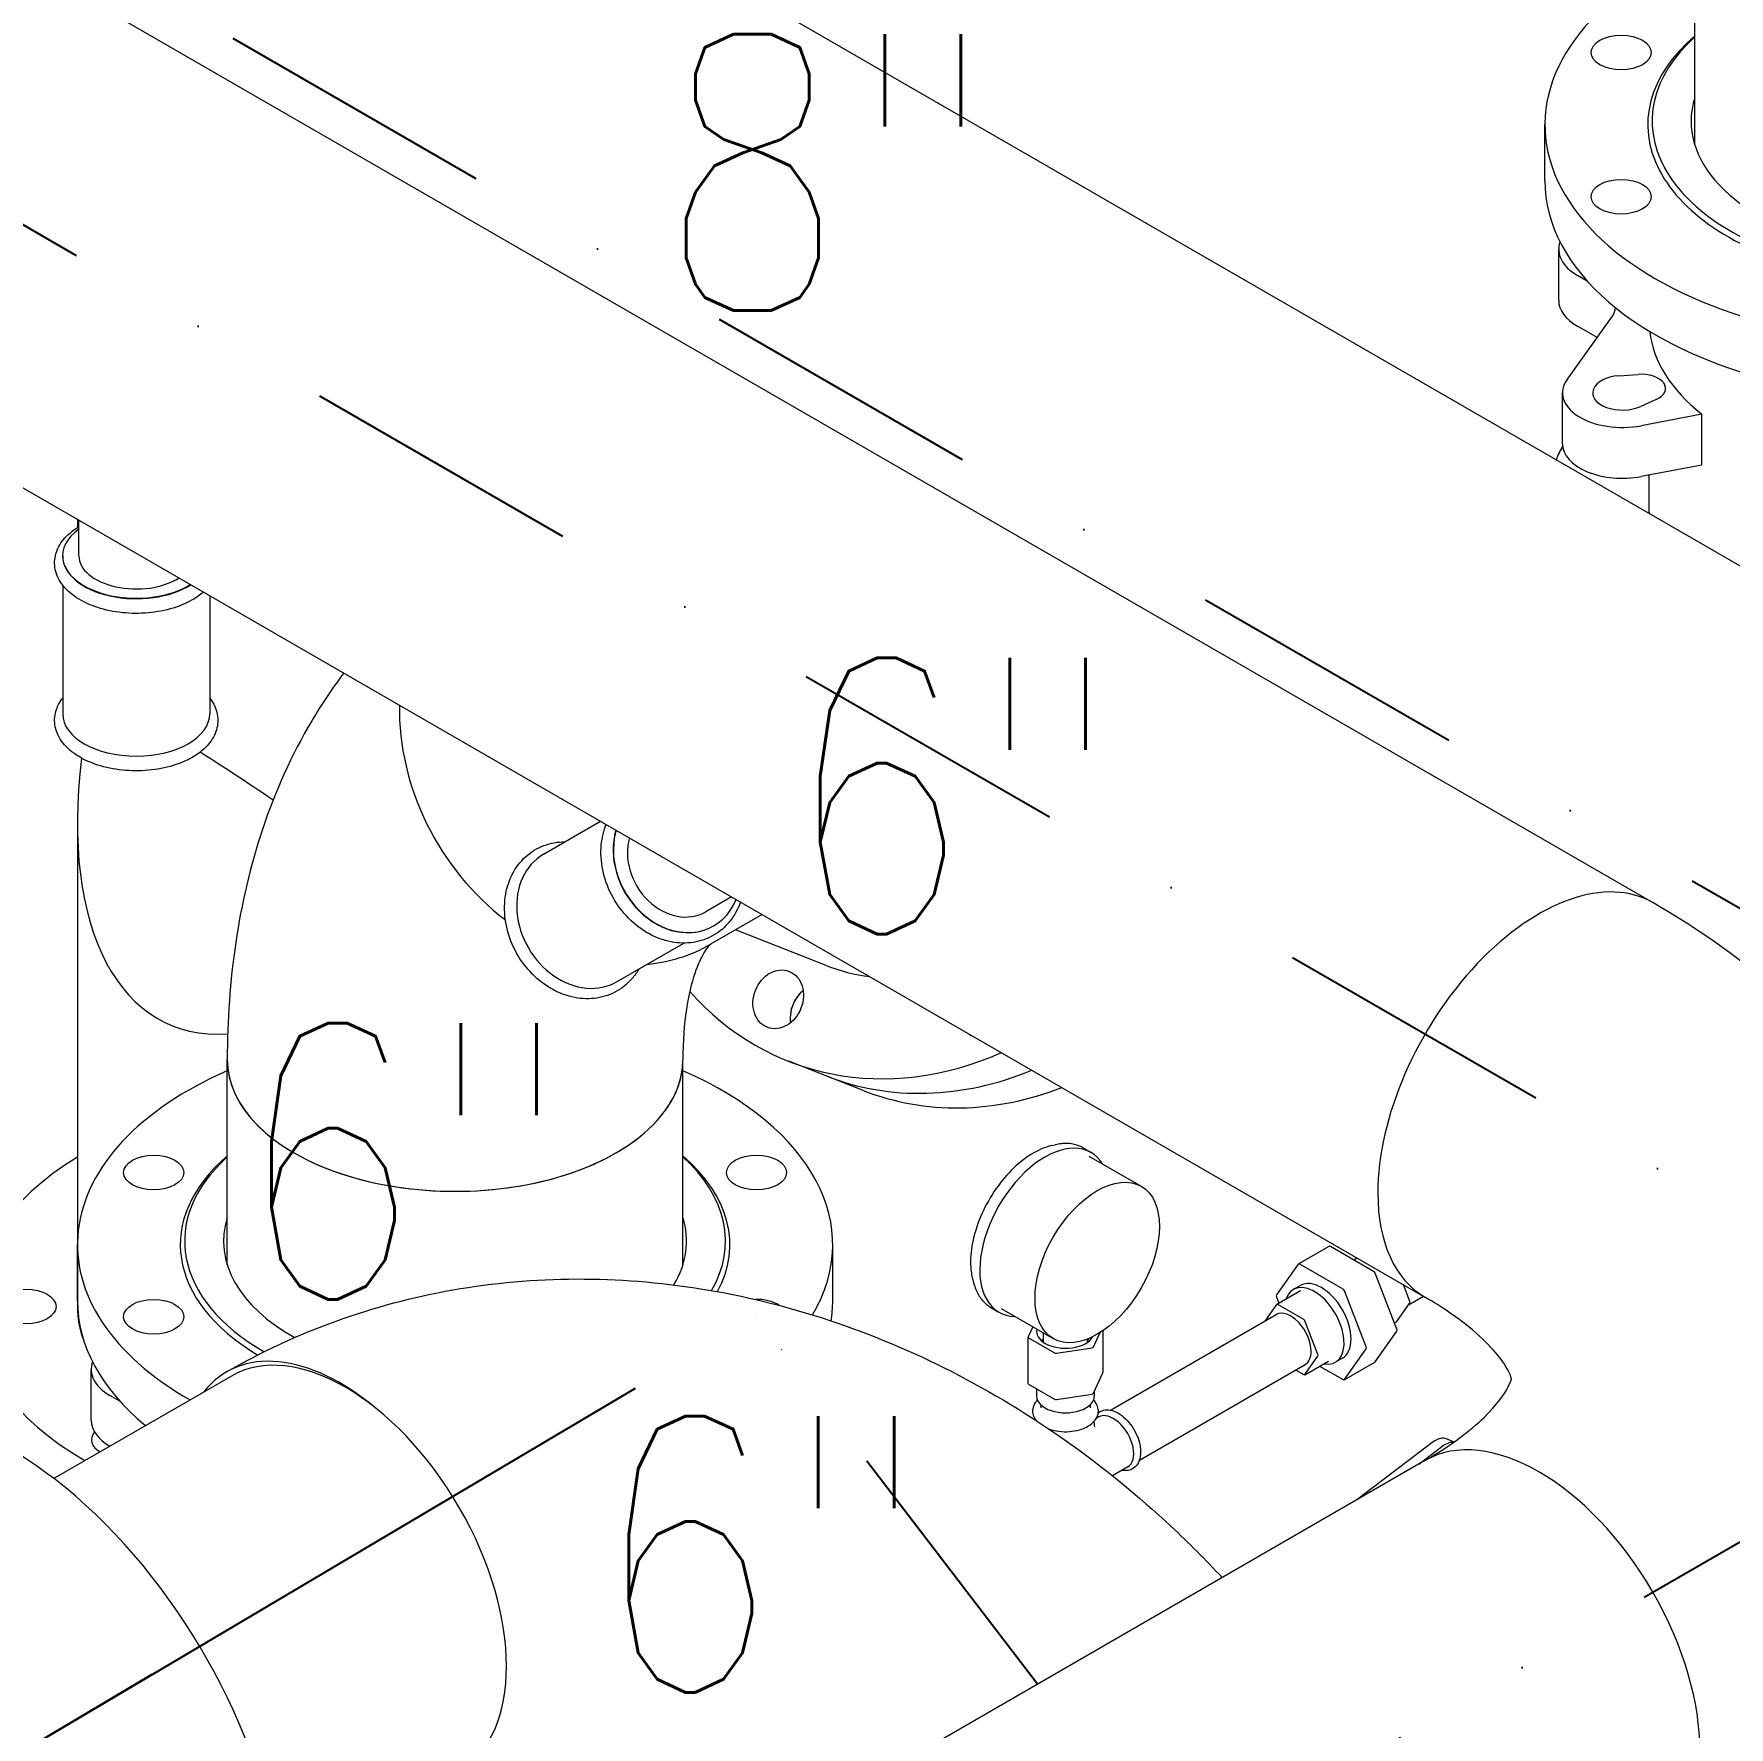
# Model space of a CAD drawing. Header units: millimetres. Extents: x -312439 to 477422, y -331570 to 212570.
# Drawn here: x 346838 to 347604, y 170649 to 171415 of the extents above; entities that cross this region are included whole.
import ezdxf

# ---------------------------------------------------------------- set-up
doc = ezdxf.new("R2010")
doc.units = ezdxf.units.MM
doc.linetypes.add('DASHDOT', pattern=[25.4, 12.7, -6.35, 0, -6.35])
doc.layers.add('ARCONDTEXTO', color=4, linetype='Continuous')
doc.styles.add('ROMAND', font='ROMAND.SHX')
doc.styles.add('ROMANS', font='romans.shx', dxfattribs={"height": 187.5})
doc.dimstyles.new('1-50 (MILIMETRO)', dxfattribs={"dimscale": 0, "dimtxt": 125, "dimasz": 125, "dimexe": 100, "dimexo": 100, "dimgap": 50, "dimtad": 0, "dimdec": 0, "dimzin": 0, "dimdsep": 46, "dimtxsty": 'ROMAND', "dimcen": -390, "dimclrd": 1, "dimclre": 1, "dimclrt": 3, "dimadec": 0, "dimazin": 0, "dimtfac": 1, "dimtdec": 0, "dimtix": 1, "dimtmove": 2, "dimatfit": 2, "dimfxl": 1, "dimtvp": 1, "dimtolj": 1, "dimtzin": 0, "dimarcsym": 0})

# ---------------------------------------------------------------- blocks, each defined once
blk = doc.blocks.new('*D92')
at = {"color": 1, "lineweight": -2, "transparency": 16777216}
for p, q in [((345607.14, 172290.63), (345607.14, 172792.36)), ((348612.85, 170941.54), (345715.39, 172614.39)), ((348721.1, 170492.78), (348721.1, 170994.51))]:
    blk.add_line(p, q, dxfattribs=at)
at = {"color": 1, "transparency": 16777216}
for points in [[(345725.81, 172632.43), (345704.97, 172596.35), (345607.14, 172676.89)], [(348623.26, 170959.58), (348602.43, 170923.5), (348721.1, 170879.04)]]:
    blk.add_solid(points, dxfattribs=at)
at = {"layer": 'Defpoints', "color": 0, "transparency": 16777216}
for p in [(345607.14, 172676.89), (345607.14, 172175.16), (348721.1, 170377.31)]:
    blk.add_point(p, dxfattribs=at)
at = {"color": 3, "transparency": 16777216, "insert": (347372.29, 171833.45), "char_height": 125, "attachment_point": 5, "rotation": 330, "style": 'ROMAND'}
blk.add_mtext('\\A1;3596', dxfattribs=at)
blk = doc.blocks.new('*D94')
at = {"color": 1, "lineweight": -2, "transparency": 16777216}
for p, q in [((347077.63, 170783.03), (345986.09, 170136.77)), ((347493.61, 170251.03), (346402.07, 169604.76)), ((346149.85, 170089.67), (346411.85, 169754.61))]:
    blk.add_line(p, q, dxfattribs=at)
at = {"color": 1, "transparency": 16777216}
for points in [[(346166.27, 170102.5), (346133.44, 170076.84), (346072.86, 170188.14)], [(346428.26, 169767.44), (346395.44, 169741.78), (346488.85, 169656.14)]]:
    blk.add_solid(points, dxfattribs=at)
at = {"layer": 'Defpoints', "color": 0, "transparency": 16777216}
for p in [(347164.4, 170834.4), (347580.39, 170302.4), (346488.85, 169656.14)]:
    blk.add_point(p, dxfattribs=at)
at = {"color": 3, "transparency": 16777216, "insert": (346379.32, 169999.14), "char_height": 125, "attachment_point": 5, "rotation": 308.02291, "style": 'ROMAND'}
blk.add_mtext('\\A1;675', dxfattribs=at)
blk = doc.blocks.new('*D96')
at = {"color": 1, "lineweight": -2, "transparency": 16777216}
for p, q in [((340982.5, 172444.73), (340982.5, 172743.93)), ((347857.31, 168659.29), (341090.76, 172565.96)), ((347965.56, 168413.06), (347965.56, 168712.26))]:
    blk.add_line(p, q, dxfattribs=at)
at = {"color": 1, "transparency": 16777216}
for points in [[(341101.17, 172584), (341080.34, 172547.92), (340982.5, 172628.46)], [(347867.73, 168677.33), (347846.89, 168641.25), (347965.56, 168596.79)]]:
    blk.add_solid(points, dxfattribs=at)
at = {"layer": 'Defpoints', "color": 0, "transparency": 16777216}
for p in [(340982.5, 172628.46), (340982.5, 172329.26), (347965.56, 168297.59)]:
    blk.add_point(p, dxfattribs=at)
at = {"color": 3, "transparency": 16777216, "insert": (344536.53, 170720.88), "char_height": 125, "attachment_point": 5, "rotation": 330, "style": 'ROMAND'}
blk.add_mtext('\\A1;8063', dxfattribs=at)

msp = doc.modelspace()

# ---------------------------------------------------------------- linework, layer by layer
at = {"color": 6, "linetype": 'DASHDOT', "ltscale": 10, "extrusion": (4.44089e-16, 0.816497, 0.57735)}
for p, q in [((347737.01, 170806.284), (344116.413, 172896.637)), ((347291.528, 170668.091), (347164.398, 170834.404))]:
    msp.add_line(p, q, dxfattribs=at)
at = {"color": 5, "linetype": 'Continuous', "lineweight": 0, "extrusion": (4.44089e-16, 0.816497, 0.57735)}
for p, q in [((344984.877, 172514.235), (347569.913, 171021.764)), ((344881.815, 172335.726), (347466.851, 170843.255)), ((347588.883, 171364.71), (347588.883, 171889.163)), ((348026.67, 170933.167), (346604.188, 171754.437)), ((347521.093, 171348.411), (347521.093, 171373.811)), ((347527.331, 171294.383), (347527.331, 171317.383)), ((347540.247, 171303.031), (347535.776, 171305.612)), ((347531.294, 171258.67), (347551.659, 171287.209)), ((347544.702, 171277.459), (347535.776, 171282.612)), ((347554.513, 171260.159), (347563.3, 171260.785)), ((347529.054, 171229.439), (347529.054, 171252.439)), ((347571.43, 171249.452), (347564.451, 171246.307)), ((347592.049, 171242.791), (347564.652, 171237.575)), ((347592.049, 171219.791), (347592.049, 171242.791)), ((347592.049, 171219.791), (347564.652, 171214.575)), ((347568.246, 171198.411), (347568.246, 171215.259)), ((346857.177, 171195.25), (346857.177, 171191.496)), ((346857.828, 171178.702), (346857.828, 171194.874)), ((346850.514, 171178.702), (346850.514, 171178.491)), ((346850.514, 171165.433), (346850.514, 171107.25)), ((346917.071, 171160.67), (346917.071, 171107.25)), ((346857.177, 171057.51), (346857.177, 170838.993)), ((347068.092, 171043.665), (347093.911, 171058.572)), ((347153.154, 171024.368), (347141.466, 171017.62)), ((347166.957, 171016.398), (347143.616, 171002.922)), ((347144.994, 171011.211), (347145.123, 171011.286)), ((347195.994, 170993.296), (347154.848, 171009.407)), ((347101.37, 170986.025), (347131.563, 171003.457)), ((346924.988, 170857.91), (346924.988, 170950.638)), ((347131.112, 170857.91), (347131.112, 170950.638)), ((347212.727, 170936.763), (347179.025, 170949.959)), ((347297.9, 170911.824), (347299.589, 170912.221)), ((347312.163, 170910.833), (347315.795, 170908.736)), ((347314.839, 170907.079), (347338.479, 170893.43)), ((346857.198, 170841.611), (346857.198, 170867.011)), ((347198.902, 170841.611), (347198.902, 170867.011)), ((347409.611, 170858.292), (347423.467, 170866.292)), ((347443.615, 170854.926), (347424.023, 170866.237)), ((347409.486, 170858.176), (347399.69, 170844.24)), ((347429.758, 170846.926), (347410.167, 170858.237)), ((347434.599, 170860.131), (347436.11, 170861.003)), ((347262.456, 170850.433), (347262.956, 170848.772)), ((347410.456, 170848.546), (347407.312, 170846.731)), ((347454.092, 170828.831), (347444.296, 170854.078)), ((347459.995, 170841.33), (347457.053, 170848.911)), ((347399.69, 170843.332), (347400.753, 170840.59)), ((347399.775, 170840.025), (347410.487, 170846.21)), ((347440.236, 170820.831), (347430.44, 170846.078)), ((347459.433, 170839.808), (347466.127, 170843.673)), ((347270.445, 170838.576), (347274.078, 170836.479)), ((347275.034, 170838.136), (347298.675, 170824.487)), ((347324.599, 170792.084), (347399.584, 170835.377)), ((347399.676, 170839.933), (347394.349, 170832.354)), ((347411.995, 170833.181), (347400.217, 170839.981)), ((347454.106, 170832.23), (347459.995, 170840.607)), ((347289.364, 170829.863), (347287.258, 170825.325)), ((347294.19, 170822.854), (347294.19, 170827.076)), ((347316.833, 170820.749), (347319.835, 170827.217)), ((347321.174, 170828.097), (347321.174, 170809.17)), ((347418.426, 170817.33), (347412.537, 170832.507)), ((347444.296, 170813.986), (347454.092, 170827.923)), ((347453.028, 170831.573), (347454.007, 170832.137)), ((347287.228, 170825.192), (347287.228, 170804.192)), ((347287.487, 170824.831), (347299.264, 170818.031)), ((347300.119, 170817.899), (347316.208, 170820.388)), ((347314.212, 170822.854), (347314.212, 170824.332)), ((347430.44, 170805.986), (347440.236, 170819.923)), ((346863.436, 170787.583), (346863.436, 170810.583)), ((347337.642, 170769.492), (347412.628, 170812.785)), ((347408.324, 170810.301), (347411.995, 170808.181)), ((347412.437, 170808.137), (347423.15, 170814.322)), ((347412.537, 170808.23), (347418.426, 170816.607)), ((347419.182, 170812.032), (347429.758, 170805.926)), ((347429.469, 170815.616), (347426.325, 170813.801)), ((347430.315, 170805.87), (347444.171, 170813.87)), ((346926.9, 170807.573), (346846.547, 170761.181)), ((347287.487, 170803.831), (347299.264, 170797.031)), ((347316.833, 170799.749), (347321.144, 170809.038)), ((346876.352, 170796.231), (346871.881, 170798.812)), ((347291.157, 170801.712), (347291.157, 170798.437)), ((347300.119, 170796.899), (347316.208, 170799.388)), ((347317.244, 170800.636), (347317.244, 170798.437)), ((347292.995, 170794.584), (347292.995, 170793.246)), ((347315.407, 170794.584), (347315.407, 170793.246)), ((347317.244, 170786.546), (347317.244, 170787.162)), ((347319.33, 170789.042), (347318.098, 170788.331)), ((346871.885, 170775.81), (346871.881, 170775.812)), ((347469.997, 170777.352), (347436.011, 170751.509)), ((347464.127, 170767.741), (347474.291, 170775.47)), ((347479.977, 170777.699), (347476.881, 170779.056)), ((347466.851, 170769.314), (347149.656, 170586.181)), ((347332.373, 170766.45), (347325.466, 170762.462))]:
    msp.add_line(p, q, dxfattribs=at)
at = {"color": 6, "linetype": 'DASHDOT', "ltscale": 10}
for p, q in [((345607.137, 172175.158), (348721.101, 170377.31)), ((346563.108, 170478.531), (347164.398, 170834.404)), ((346905.791, 170326.38), (347737.01, 170806.284))]:
    msp.add_line(p, q, dxfattribs=at)
at = {"color": 5, "linetype": 'Continuous', "lineweight": 0}
for centre, major_axis, ratio, start_param, end_param in [((347691.945, 171373.811), (-170.852, 0), 0.5773503, 5.3599285, 7.4612826), ((347691.945, 171373.811), (-124.312, 0), 0.5773503, 5.6898207, 7.4612826), ((347691.945, 171375.411), (122.352, 0), 0.5773503, 2.5724111, 4.3196899), ((347691.945, 171375.411), (104.716, 0), 0.5773503, 2.9636533, 4.3196899), ((347691.945, 171348.411), (170.852, 0), 0.5773503, 3.1415927, 4.3196899), ((347556.163, 171317.383), (-28.832, 0), 0.5773503, 6.078, 7.0685835), ((347556.163, 171294.383), (-28.832, 0), 0.5773503, 0, 0.7853982), ((347534.673, 171291.249), (18.371, 0), 0.5773503, 5.8923976, 6.2577611), ((347691.945, 171284.911), (-123.699, 0), 0.5773503, 0.06591, 0.6307786), ((347556.163, 171252.439), (-27.109, 0), 0.5773503, 5.8737687, 8.1724889), ((347556.163, 171252.439), (-13.472, 0), 0.5773503, 4.8351545, 8.5166127), ((347564.649, 171254.469), (11.023, 0), 0.5773503, 5.3750201, 7.9767471), ((347691.945, 171198.411), (170.852, 0), 0.5773503, 2.833735, 2.8984406), ((347556.163, 171229.439), (-27.109, 0), 0.5773503, 0, 1.8893036), ((347691.945, 171198.411), (-123.699, 0), 0.5773503, 0, 0.0080523), ((346883.793, 171178.702), (33.279, 0), 0.5773503, 2.4658134, 5.541288), ((346883.793, 171178.491), (33.279, 0), 0.5773503, 3.1415927, 5.5490503), ((346883.793, 171178.702), (25.965, 0), 0.5773503, 3.1415927, 5.5535531), ((347092.085, 171092.176), (-51.531, 89.255), 0.8164966, 0.936815, 2.0452225), ((346883.793, 171107.25), (33.279, 0), 0.5773503, 3.1415927, 6.2831853), ((346981.488, 171147.995), (-83.802, -180.843), 0.5077224, 5.277136, 6.5527375), ((346981.488, 171024.178), (-123.988, 91.599), 0.0978959, 5.0763738, 5.3712796), ((347128.484, 171040.106), (-16.639, 28.82), 0.8165123, 0.6604216, 3.7121124), ((347128.355, 171040.032), (-16.639, 28.82), 0.8165123, 0.6559412, 3.1415927), ((347128.484, 171040.106), (-12.982, 22.486), 0.8165123, 0.6730963, 3.1415927), ((347084.731, 171014.845), (-16.639, 28.82), 0.8165123, 0, 3.1415927), ((347518.382, 170932.509), (51.531, 89.255), 0.5773503, 0, 2.3561945), ((347518.382, 170932.509), (-51.531, -89.255), 0.5773503, 3.1415927, 5.4977871), ((347092.085, 171092.176), (-51.531, 89.255), 0.8164966, 2.7848302, 3.1415927), ((347241.319, 171109.05), (45.325, 115.754), 0.8133896, 3.1415927, 3.3423299), ((347241.319, 171109.05), (62.293, 159.091), 0.8133896, 2.7483145, 3.8284194), ((347191.091, 170971.416), (-4.957, -12.659), 0.8133896, 4.0999845, 5.3247935), ((347191.091, 170971.416), (4.957, 12.659), 0.8133896, 0.9583918, 1.448158), ((347191.091, 170971.416), (4.957, 12.659), 0.8133896, 1.448158, 2.1832008), ((347267.678, 170973.79), (4.957, 12.659), 0.8133896, 2.9087838, 3.1291249), ((347028.05, 170950.638), (-103.062, 0), 0.5773503, 0, 0.7853982), ((347028.05, 170950.638), (-103.062, 0), 0.5773503, 0, 3.1415927), ((347028.05, 170950.638), (-103.062, 0), 0.5773503, 0.7853982, 3.1415927), ((347028.05, 170867.011), (-170.852, 0), 0.5773503, 5.3599285, 7.0760332), ((347028.05, 170867.011), (-170.852, 0), 0.5773503, 2.8133266, 4.0648495), ((347258.17, 171102.452), (-62.293, -159.091), 0.8133896, 0, 0.6645841), ((347258.17, 171102.452), (62.293, 159.091), 0.8133896, 3.1415927, 3.8061768), ((347275.02, 171095.854), (-62.293, -159.091), 0.8133896, 0, 0.6418372), ((347294.937, 170872.607), (-20.859, -36.128), 0.5773503, 2.8375594, 6.5872185), ((346981.488, 170838.993), (-170.852, 0), 0.5773503, 5.5272038, 7.067893), ((347028.05, 170867.011), (-124.312, 0), 0.5773503, 5.6898207, 7.0526687), ((347028.05, 170868.611), (122.352, 0), 0.5773503, 2.5724111, 3.9290204), ((347028.05, 170867.011), (-124.312, 0), 0.5773503, 2.8409655, 3.7349573), ((347028.05, 170868.611), (122.352, 0), 0.5773503, 5.9609021, 6.8523669), ((347518.382, 170932.509), (51.531, 89.255), 0.5773503, 2.3561945, 3.1415927), ((347518.382, 170932.509), (-51.531, -89.255), 0.5773503, 5.4977871, 6.2831853), ((347028.05, 170868.611), (104.716, 0), 0.5773503, 2.9636533, 3.9472796), ((347028.05, 170868.611), (104.716, 0), 0.5773503, 5.9493343, 6.4611246), ((347424.023, 170865.329), (-0.556, 0.963), 0.5773503, 5.4977871, 6.2831853), ((347410.167, 170857.329), (-0.556, 0.963), 0.5773503, 5.4977871, 6.5449847), ((347416.819, 170830.266), (-9.506, 16.465), 0.5773503, 2.6742192, 6.7505587), ((347419.963, 170832.081), (-9.506, 16.465), 0.5773503, 3.1415927, 6.2831853), ((347443.615, 170854.017), (-0.556, 0.963), 0.5773503, 4.4505896, 5.4977871), ((347028.05, 170841.611), (170.852, 0), 0.5773503, 3.1415927, 3.7514617), ((347164.398, 170834.404), (-13.595, 0), 0.5773503, 3.8539006, 4.7595537), ((347028.05, 170841.611), (170.852, 0), 0.5773503, 6.1907589, 6.2831853), ((347400.371, 170843.393), (-0.556, 0.963), 0.5773503, 0.2617994, 1.3089969), ((347429.758, 170846.017), (-0.556, 0.963), 0.5773503, 4.4505896, 5.4977871), ((347459.453, 170841.281), (0.442, -0.766), 0.5773503, 0.2617994, 1.3089969), ((346981.488, 170838.993), (-124.312, 0), 0.5773503, 0, 0.2162634), ((346981.488, 170838.993), (124.312, 0), 0.5773503, 3.1415927, 3.3578561), ((347406.106, 170824.081), (6.522, -11.296), 0.5773503, 0.7853982, 3.1415927), ((347400.217, 170839.259), (-0.442, 0.766), 0.5773503, 5.4977871, 6.5449847), ((347411.995, 170832.459), (-0.442, 0.766), 0.5773503, 4.4505896, 5.4977871), ((347288.112, 170825.192), (-0.885, 0), 0.5773503, 6.0213859, 7.0685835), ((347304.201, 170827.681), (-13.044, 0), 0.5773503, 6.1406542, 7.0685835), ((347304.201, 170827.681), (-13.044, 0), 0.5773503, 0.7853982, 2.8363511), ((347453.564, 170832.904), (0.442, -0.766), 0.5773503, 0, 0.2617994), ((347453.411, 170828.77), (0.556, -0.963), 0.5773503, 0.2617994, 1.3089969), ((346976.192, 170720.161), (51.531, -89.255), 0.5773503, 2.1308362, 3.3716418), ((346978.431, 170718.318), (-51.531, 89.255), 0.5773503, 3.1415927, 6.2831853), ((347304.201, 170819.437), (-13.044, 0), 0.5773503, 5.5872933, 5.7039844), ((347299.89, 170818.393), (0.885, 0), 0.5773503, 3.9269908, 4.9741884), ((347304.201, 170819.437), (-13.044, 0), 0.5773503, 3.7207935, 3.8374847), ((347315.979, 170820.881), (0.885, 0), 0.5773503, 4.9741884, 6.0213859), ((347406.106, 170824.081), (6.522, -11.296), 0.5773503, 0, 0.7853982), ((347439.554, 170820.77), (0.556, -0.963), 0.5773503, 0.2617994, 1.3089969), ((346892.268, 170810.583), (-28.832, 0), 0.5773503, 6.078, 7.0685835), ((347417.884, 170817.281), (0.442, -0.766), 0.5773503, 0.2617994, 1.3089969), ((347443.615, 170814.834), (0.556, -0.963), 0.5773503, 0, 0.2617994), ((346826.407, 170630.547), (88.273, -152.894), 0.5773503, 0.7853982, 3.1415927), ((347288.112, 170804.192), (-0.885, 0), 0.5773503, 0, 0.7853982), ((347320.29, 170809.17), (0.885, 0), 0.5773503, 6.0213859, 6.2831853), ((347411.995, 170808.904), (0.442, -0.766), 0.5773503, 5.4977871, 6.5449847), ((347429.758, 170806.834), (0.556, -0.963), 0.5773503, 5.4977871, 6.5449847), ((347304.201, 170798.437), (-13.044, 0), 0.5773503, 0, 3.1415927), ((347299.89, 170797.393), (0.885, 0), 0.5773503, 3.9269908, 4.9741884), ((347315.979, 170799.881), (0.885, 0), 0.5773503, 4.9741884, 6.0213859), ((346892.268, 170787.583), (-28.832, 0), 0.5773503, 0, 0.7853982), ((347325.852, 170777.746), (6.522, -11.296), 0.5773503, 0, 3.1415927), ((346877.132, 170778.743), (-13.595, 0), 0.5773503, 5.8214578, 7.0599062), ((347518.382, 170680.059), (-51.531, 89.255), 0.5773503, 3.1415927, 6.2831853), ((347469.997, 170763.352), (6.884, 15.704), 0.493747, 0, 0.7260513), ((347474.291, 170761.47), (-6.884, -15.704), 0.493747, 3.3153031, 3.867644)]:
    msp.add_ellipse(centre, major_axis=major_axis, ratio=ratio, start_param=start_param, end_param=end_param, dxfattribs=at)
for centre, major_axis, ratio in [((347555.597, 171406.418), (-13.595, 0), 0.5773503), ((347555.597, 171341.204), (-13.595, 0), 0.5773503), ((347174.24, 170978.014), (4.957, 12.659), 0.8133896), ((346891.702, 170899.618), (-13.595, 0), 0.5773503), ((347164.398, 170899.618), (-13.595, 0), 0.5773503), ((347318.577, 170858.959), (-19.902, -34.471), 0.5773503), ((346833.907, 170838.993), (-13.595, 0), 0.5773503), ((346891.702, 170834.404), (-13.595, 0), 0.5773503)]:
    msp.add_ellipse(centre, major_axis=major_axis, ratio=ratio, dxfattribs=at)
for points, knots in [([(346909.153, 171158.752), (346906.205, 171157.05), (346902.837, 171155.679), (346895.601, 171153.667), (346891.735, 171153.025), (346883.892, 171152.509), (346879.917, 171152.631), (346872.216, 171153.624), (346868.491, 171154.496), (346861.624, 171156.946), (346858.487, 171158.527), (346853.16, 171162.322), (346850.958, 171164.537), (346847.971, 171169.31), (346847.088, 171171.833), (346846.728, 171176.714), (346847.11, 171179.038), (346848.904, 171183.507), (346850.362, 171185.633), (346853.813, 171189.155), (346855.705, 171190.617), (346857.828, 171191.901)], [0, 0, 0, 0, 0.3365539, 0.3365539, 0.6719311, 0.6719311, 1.0052016, 1.0052016, 1.3389018, 1.3389018, 1.6751652, 1.6751652, 2.0095237, 2.0095237, 2.3135477, 2.3135477, 2.5839431, 2.5839431, 2.8710168, 2.8710168, 3.1183517, 3.1183517, 3.1183517, 3.1183517]), ([(346977.719, 171125.655), (346972.439, 171118.68), (346967.601, 171111.439), (346954.001, 171088.47), (346946.7, 171072.097), (346935.409, 171038.491), (346931.409, 171021.249), (346926.199, 170986.272), (346924.988, 170968.529), (346924.988, 170950.638)], [2.59510996, 2.59510996, 2.59510996, 2.59510996, 2.67035376, 2.67035376, 2.82743339, 2.82743339, 2.98451302, 2.98451302, 3.14159265, 3.14159265, 3.14159265, 3.14159265]), ([(346909.153, 171087.511), (346906.205, 171085.81), (346902.837, 171084.439), (346895.601, 171082.426), (346891.735, 171081.784), (346883.892, 171081.268), (346879.917, 171081.39), (346872.216, 171082.383), (346868.491, 171083.255), (346861.624, 171085.705), (346858.487, 171087.286), (346853.16, 171091.082), (346850.958, 171093.296), (346847.971, 171098.07), (346847.088, 171100.593), (346846.728, 171105.473), (346847.11, 171107.797), (346848.599, 171111.506), (346849.458, 171112.971), (346850.514, 171114.337)], [0, 0, 0, 0, 0.3365539, 0.3365539, 0.6719311, 0.6719311, 1.0052016, 1.0052016, 1.3389018, 1.3389018, 1.6751652, 1.6751652, 2.0095237, 2.0095237, 2.3135477, 2.3135477, 2.5839431, 2.5839431, 2.7762175, 2.7762175, 2.7762175, 2.7762175]), ([(346917.071, 171114.337), (346917.76, 171113.447), (346918.365, 171112.515), (346920.078, 171109.255), (346920.736, 171106.743), (346920.721, 171101.921), (346920.165, 171099.635), (346918.039, 171095.227), (346916.399, 171093.13), (346912.839, 171089.886), (346911.086, 171088.627), (346909.153, 171087.511)], [5.0777641, 5.0777641, 5.0777641, 5.0777641, 5.2030894, 5.2030894, 5.4996006, 5.4996006, 5.769315, 5.769315, 6.0624842, 6.0624842, 6.2831853, 6.2831853, 6.2831853, 6.2831853]), ([(347157.145, 171022.063), (347157.051, 171021.793), (347156.953, 171021.524), (347155.61, 171017.974), (347153.833, 171014.971), (347149.422, 171009.941), (347146.814, 171007.893), (347141.045, 171004.92), (347137.894, 171003.983), (347131.317, 171003.261), (347127.888, 171003.495), (347121.055, 171005.111), (347117.653, 171006.524), (347111.229, 171010.397), (347108.216, 171012.875), (347102.901, 171018.64), (347100.606, 171021.931), (347096.976, 171028.992), (347095.643, 171032.762), (347094.085, 171040.398), (347093.859, 171044.264), (347094.513, 171051.185), (347095.239, 171054.278), (347096.377, 171057.148)], [0.9562055, 0.9562055, 0.9562055, 0.9562055, 0.9821173, 0.9821173, 1.3004552, 1.3004552, 1.6097403, 1.6097403, 1.9154761, 1.9154761, 2.2267216, 2.2267216, 2.5468408, 2.5468408, 2.8728858, 2.8728858, 3.2012366, 3.2012366, 3.5299859, 3.5299859, 3.8577992, 3.8577992, 4.1383974, 4.1383974, 4.1383974, 4.1383974]), ([(347111.145, 170991.668), (347110.225, 170990.079), (347109.163, 170988.592), (347105.798, 170984.755), (347103.19, 170982.707), (347097.421, 170979.734), (347094.27, 170978.797), (347087.693, 170978.074), (347084.264, 170978.308), (347077.43, 170979.925), (347074.029, 170981.338), (347067.605, 170985.211), (347064.592, 170987.689), (347059.277, 170993.453), (347056.982, 170996.745), (347053.352, 171003.806), (347052.018, 171007.575), (347050.461, 171015.211), (347050.235, 171019.077), (347050.936, 171026.496), (347051.853, 171030.052), (347054.741, 171036.444), (347056.69, 171039.293), (347061.391, 171043.974), (347064.118, 171045.827), (347070.072, 171048.402), (347073.293, 171049.13), (347077.014, 171049.298), (347077.44, 171049.308), (347077.866, 171049.308)], [1.1308964, 1.1308964, 1.1308964, 1.1308964, 1.3004552, 1.3004552, 1.6097403, 1.6097403, 1.9154761, 1.9154761, 2.2267216, 2.2267216, 2.5468408, 2.5468408, 2.8728858, 2.8728858, 3.2012366, 3.2012366, 3.5299859, 3.5299859, 3.8577992, 3.8577992, 4.1821113, 4.1821113, 4.4987931, 4.4987931, 4.8067902, 4.8067902, 5.1129226, 5.1129226, 5.152289, 5.152289, 5.152289, 5.152289]), ([(347569.913, 170590.805), (347600.902, 170608.696), (347629.057, 170630.466), (347675.456, 170683.042), (347693.912, 170714.021), (347711.581, 170775.663), (347713.919, 170804.643), (347706.84, 170859.613), (347698.024, 170885.463), (347670.972, 170935.425), (347651.655, 170958.72), (347611.431, 170995.123), (347591.371, 171009.375), (347569.913, 171021.764)], [0, 0, 0, 0, 0.3141593, 0.3141593, 0.6213948, 0.6213948, 0.8596171, 0.8596171, 1.0883751, 1.0883751, 1.3532662, 1.3532662, 1.5707963, 1.5707963, 1.5707963, 1.5707963]), ([(347143.616, 171002.922), (347143.616, 171002.922), (347143.577, 171002.947), (347142.647, 171002.005), (347141.76, 171001.004), (347139.363, 170996.956), (347137.876, 170993.903), (347135.017, 170985.393), (347133.655, 170979.945), (347131.703, 170966.836), (347131.112, 170959.183), (347131.112, 170950.638)], [2.35619449, 2.35619449, 2.35619449, 2.35619449, 2.51327412, 2.51327412, 2.67035376, 2.67035376, 2.82743339, 2.82743339, 2.98451302, 2.98451302, 3.14159265, 3.14159265, 3.14159265, 3.14159265]), ([(347297.9, 170911.824), (347294.925, 170911.125), (347291.835, 170909.796), (347285.694, 170906.017), (347282.643, 170903.561), (347276.904, 170897.782), (347274.215, 170894.462), (347269.464, 170887.294), (347267.403, 170883.449), (347264.111, 170875.614), (347262.881, 170871.626), (347261.382, 170863.9), (347261.113, 170860.164), (347261.501, 170854.487), (347261.872, 170852.369), (347262.456, 170850.433)], [1.2825342, 1.2825342, 1.2825342, 1.2825342, 1.6036259, 1.6036259, 1.9268175, 1.9268175, 2.2495613, 2.2495613, 2.5719277, 2.5719277, 2.8943746, 2.8943746, 3.2173127, 3.2173127, 3.4298547, 3.4298547, 3.4298547, 3.4298547]), ([(347312.163, 170910.833), (347311.463, 170911.237), (347310.73, 170911.58), (347309.2, 170912.143), (347308.405, 170912.362), (347306.761, 170912.674), (347305.912, 170912.768), (347304.171, 170912.827), (347303.278, 170912.794), (347301.458, 170912.601), (347300.53, 170912.442), (347299.589, 170912.221)], [0.78539816, 0.78539816, 0.78539816, 0.78539816, 0.88482538, 0.88482538, 0.98425259, 0.98425259, 1.08367981, 1.08367981, 1.18310702, 1.18310702, 1.28253424, 1.28253424, 1.28253424, 1.28253424]), ([(346924.661, 170809.416), (346956.237, 170827.646), (346991.055, 170840.186), (347063.869, 170853.026), (347101.873, 170853.024), (347178.385, 170840.795), (347216.799, 170827.891), (347288.65, 170791.214), (347322.11, 170767.449), (347359.951, 170732.082), (347367.659, 170724.346), (347375.096, 170716.339)], [4.712389, 4.712389, 4.712389, 4.712389, 5.0012437, 5.0012437, 5.2979183, 5.2979183, 5.6120776, 5.6120776, 5.9262368, 5.9262368, 6.0099417, 6.0099417, 6.0099417, 6.0099417]), ([(347262.956, 170848.772), (347263.235, 170847.846), (347263.561, 170846.963), (347264.305, 170845.29), (347264.722, 170844.5), (347265.645, 170843.022), (347266.15, 170842.334), (347267.242, 170841.066), (347267.83, 170840.487), (347269.082, 170839.444), (347269.746, 170838.98), (347270.445, 170838.576)], [3.42985474, 3.42985474, 3.42985474, 3.42985474, 3.52928196, 3.52928196, 3.62870917, 3.62870917, 3.72813639, 3.72813639, 3.8275636, 3.8275636, 3.92699082, 3.92699082, 3.92699082, 3.92699082]), ([(347466.851, 170769.314), (347478.493, 170776.035), (347487.451, 170782.936), (347499.627, 170794.709), (347502.876, 170799.516), (347506.323, 170806.081), (347505.879, 170806.271), (347505.878, 170806.298), (347506.231, 170807.138), (347501.229, 170815.578), (347495.982, 170822.257), (347481.312, 170834.141), (347474.679, 170838.735), (347466.851, 170843.255)], [0, 0, 0, 0, 0.2471265, 0.2471265, 0.4910137, 0.4910137, 0.8009391, 0.8009391, 1.1150984, 1.1150984, 1.4046259, 1.4046259, 1.5707963, 1.5707963, 1.5707963, 1.5707963]), ([(347291.506, 170796.709), (347291.201, 170796.395), (347290.921, 170796.064), (347290.01, 170794.802), (347289.556, 170793.766), (347289.25, 170791.748), (347289.325, 170790.789), (347289.877, 170788.998), (347290.34, 170788.168), (347290.941, 170787.421)], [3.41599931, 3.41599931, 3.41599931, 3.41599931, 3.53215358, 3.53215358, 3.83952991, 3.83952991, 4.10313939, 4.10313939, 4.36196123, 4.36196123, 4.36196123, 4.36196123]), ([(347314.343, 170784.83), (347315.546, 170785.525), (347316.586, 170786.361), (347318.136, 170788.237), (347318.678, 170789.266), (347319.137, 170791.298), (347319.131, 170792.275), (347318.685, 170794.138), (347318.251, 170795.02), (347317.43, 170796.124), (347317.174, 170796.423), (347316.896, 170796.709)], [0, 0, 0, 0, 0.3404824, 0.3404824, 0.6555453, 0.6555453, 0.9227642, 0.9227642, 1.1907528, 1.1907528, 1.2963897, 1.2963897, 1.2963897, 1.2963897]), ([(347319.027, 170790.926), (347319.743, 170791.477), (347320.579, 170791.866), (347322.416, 170792.286), (347323.419, 170792.29), (347325.572, 170791.918), (347326.725, 170791.483), (347329.051, 170790.197), (347330.221, 170789.313), (347332.406, 170787.219), (347333.421, 170786.008), (347335.201, 170783.388), (347335.969, 170781.982), (347337.193, 170779.096), (347337.648, 170777.618), (347338.111, 170775.149), (347338.211, 170774.142), (347338.211, 170773.171)], [3.8501977, 3.8501977, 3.8501977, 3.8501977, 4.1031394, 4.1031394, 4.3756618, 4.3756618, 4.6912674, 4.6912674, 5.0313579, 5.0313579, 5.3709906, 5.3709906, 5.7078929, 5.7078929, 6.0452189, 6.0452189, 6.2831853, 6.2831853, 6.2831853, 6.2831853]), ([(347296.658, 170783.634), (347297.037, 170783.497), (347297.426, 170783.371), (347299.275, 170782.834), (347300.831, 170782.561), (347303.99, 170782.328), (347305.592, 170782.366), (347308.702, 170782.749), (347310.21, 170783.094), (347312.58, 170783.928), (347313.502, 170784.345), (347314.343, 170784.83)], [4.9386641, 4.9386641, 4.9386641, 4.9386641, 5.0313579, 5.0313579, 5.3709906, 5.3709906, 5.7078929, 5.7078929, 6.0452189, 6.0452189, 6.2831853, 6.2831853, 6.2831853, 6.2831853]), ([(347317.49, 170784.58), (347317.49, 170784.58), (347317.481, 170784.602), (347317.423, 170784.777), (347317.335, 170785.111), (347317.26, 170785.892), (347317.244, 170786.199), (347317.244, 170786.546)], [2.76110414, 2.76110414, 2.76110414, 2.76110414, 2.83104604, 2.83104604, 3.03749612, 3.03749612, 3.14159265, 3.14159265, 3.14159265, 3.14159265]), ([(347338.211, 170773.171), (347338.211, 170771.782), (347338.007, 170770.463), (347337.157, 170768.183), (347336.537, 170767.199), (347335.007, 170765.785), (347334.158, 170765.302), (347332.321, 170764.757), (347331.341, 170764.692), (347330.141, 170764.831), (347329.922, 170764.866), (347329.703, 170764.908)], [0, 0, 0, 0, 0.3404824, 0.3404824, 0.6555453, 0.6555453, 0.9227642, 0.9227642, 1.1907528, 1.1907528, 1.2506401, 1.2506401, 1.2506401, 1.2506401])]:
    msp.add_open_spline(points, degree=3, knots=knots, dxfattribs=at)
msp.add_open_spline([(346914.173, 171162.343), (346912.69, 171161.02), (346911.004, 171159.821), (346909.153, 171158.752)], degree=3, dxfattribs=at)

# ---------------------------------------------------------------- texts
at = {"layer": 'ARCONDTEXTO', "linetype": 'Continuous', "lineweight": -3, "style": 'ROMANS', "width": 0.8}
for s, p in [('8"', (347119.665, 171289.674)), ('6"', (347176.147, 171007.519)), ('6"', (346927.782, 170842.265)), ('6"', (347089.51, 170664.399))]:
    msp.add_text(s, height=125, dxfattribs=at).set_placement(p)

# ---------------------------------------------------------------- dimensions: what is measured, and where the dimension line sits
dim = msp.add_linear_dim(base=(345607.137, 172676.888), p1=(348721.101, 170377.31), p2=(345607.137, 172175.158), angle=150, dimstyle='1-50 (MILIMETRO)', override={"dimscale": 1})
dim.commit()
dim.dimension.update_dxf_attribs({"geometry": '*D92', "text_midpoint": (347372.287, 171833.453), "dimtype": 161})
for p1, p2, distance, picture, middle in [((347965.562, 168297.588), (340982.504, 172329.258), -259.116, '*D96', (344536.533, 170720.878)), ((347164.398, 170834.404), (347580.386, 170302.402), -1257.96, '*D94', (346379.322, 169999.137))]:
    dim = msp.add_aligned_dim(p1=p1, p2=p2, distance=distance, dimstyle='1-50 (MILIMETRO)', override={"dimscale": 1})
    dim.commit()
    dim.dimension.update_dxf_attribs({"geometry": picture, "text_midpoint": middle})

doc.saveas('drawing.dxf')
